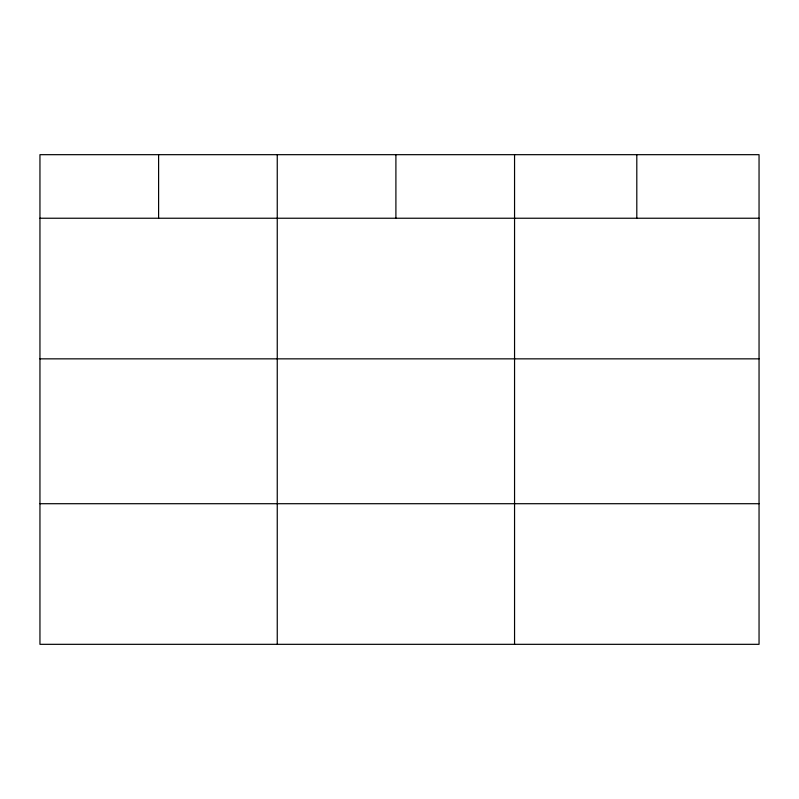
<?xml version="1.0" encoding="UTF-8"?>
<svg xmlns="http://www.w3.org/2000/svg" width="799" height="799" viewBox="0 0 799 799"><rect width="100%" height="100%" fill="white"/><g stroke="black" fill="none" stroke-linecap="round" stroke-linejoin="round"><path stroke-width="1.2" d="M759.05 358.851L759.05 154.676L39.95 154.676L39.95 644.324L759.05 644.324L759.05 358.851L39.95 358.851M39.95 218.237L759.05 218.237M39.95 503.71L759.05 503.71M636.803 154.676L636.803 218.237M514.556 154.676L514.556 644.324M395.904 154.676L395.904 218.237M277.253 154.676L277.253 644.324M158.602 154.676L158.602 218.237"/></g></svg>
